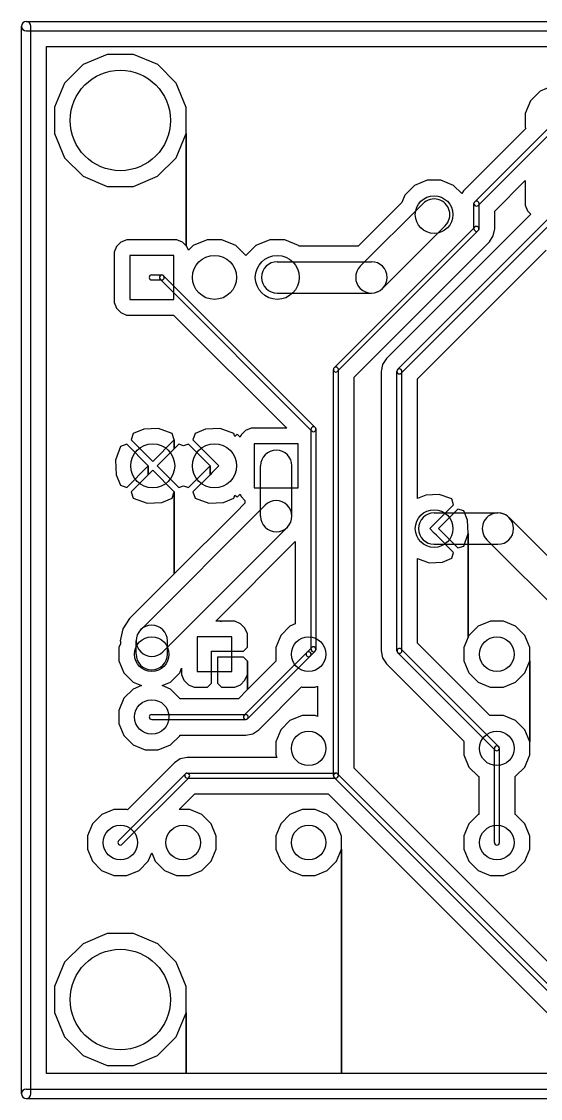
# Model space of a CAD drawing. Extents: x 9925 to 76075, y 35595 to 52745.
# Drawn here: x 9925 to 18194, y 35595 to 52745 of the extents above; entities that cross this region are included whole.
import ezdxf

# ---------------------------------------------------------------- set-up
doc = ezdxf.new("R2010")
doc.units = 0
doc.layers.add('BLACK', color=1, linetype='CONTINUOUS')

msp = doc.modelspace()

# ---------------------------------------------------------------- linework, layer by layer
at = {"layer": 'BLACK'}
for p, q in [((9925, 35670), (9925, 52670)), ((10000, 52745), (75000, 52745)), ((10075, 35670), (10075, 52670)), ((10000, 52595), (75000, 52595)), ((10325, 35995), (10325, 52345)), ((10325, 52345), (30003, 52345)), ((10325, 35995), (10325, 52345)), ((10325, 52345), (30003, 52345)), ((11292, 52220), (10906, 52060)), ((11292, 52220), (10906, 52060)), ((11710, 52220), (11292, 52220)), ((11710, 52220), (11292, 52220)), ((12095, 52060), (11710, 52220)), ((12095, 52060), (11710, 52220)), ((10906, 52060), (10610, 51765)), ((10906, 52060), (10610, 51765)), ((12390, 51764), (12095, 52060)), ((12390, 51764), (12095, 52060)), ((10610, 51765), (10450, 51380)), ((10610, 51765), (10450, 51380)), ((12550, 51378), (12390, 51764)), ((12550, 51378), (12390, 51764)), ((18189, 51635), (18035, 51481)), ((18189, 51635), (18035, 51481)), ((18391, 51719), (18189, 51635)), ((18391, 51719), (18189, 51635)), ((18035, 51481), (17951, 51279)), ((18035, 51481), (17951, 51279)), ((10450, 51380), (10450, 50962)), ((10450, 51380), (10450, 50962)), ((12550, 50960), (12550, 51378)), ((12550, 50960), (12550, 51378)), ((17951, 51279), (17951, 51061)), ((17951, 51279), (17951, 51061)), ((18471, 51198), (17147, 49874)), ((18527, 51142), (17203, 49818)), ((10450, 50962), (10610, 50576)), ((10450, 50962), (10610, 50576)), ((12390, 50575), (12550, 50960)), ((12390, 50575), (12550, 50960)), ((12550, 49172), (12550, 50960)), ((12550, 50960), (12550, 49172)), ((12550, 49172), (12550, 50960)), ((12550, 50960), (12550, 49172)), ((17959, 51040), (16970, 50050)), ((17959, 51040), (16970, 50050)), ((17951, 51061), (17959, 51040)), ((17951, 51061), (17959, 51040)), ((10610, 50576), (10905, 50280)), ((10610, 50576), (10905, 50280)), ((12094, 50280), (12390, 50575)), ((12094, 50280), (12390, 50575)), ((10905, 50280), (11290, 50120)), ((10905, 50280), (11290, 50120)), ((11708, 50120), (12094, 50280)), ((11708, 50120), (12094, 50280)), ((11290, 50120), (11708, 50120)), ((11290, 50120), (11708, 50120)), ((16189, 50135), (16035, 49981)), ((16189, 50135), (16035, 49981)), ((16391, 50219), (16189, 50135)), ((16391, 50219), (16189, 50135)), ((16609, 50219), (16391, 50219)), ((16609, 50219), (16391, 50219)), ((16811, 50135), (16609, 50219)), ((16811, 50135), (16609, 50219)), ((16940, 50006), (16811, 50135)), ((16940, 50006), (16811, 50135)), ((17465, 49725), (17951, 50211)), ((17465, 49725), (17951, 50211)), ((17951, 50211), (17951, 49821)), ((17951, 50211), (17951, 49821)), ((16035, 49981), (15985, 49864)), ((16035, 49981), (15985, 49864)), ((16970, 50050), (16940, 50006)), ((16970, 50050), (16940, 50006)), ((15985, 49864), (15292, 49170)), ((15985, 49864), (15292, 49170)), ((15323, 48847), (16323, 49847)), ((15918, 47202), (18471, 49755)), ((17135, 49443), (17135, 49845)), ((17215, 49443), (17215, 49845)), ((17951, 49821), (17989, 49729)), ((17951, 49821), (17989, 49729)), ((18040, 49678), (15741, 47378)), ((18040, 49678), (15741, 47378)), ((15975, 47145), (18528, 49698)), ((17465, 49443), (17465, 49725)), ((17465, 49443), (17465, 49725)), ((17989, 49729), (18040, 49678)), ((17989, 49729), (18040, 49678)), ((17146, 49471), (14906, 47231)), ((17202, 49415), (14962, 47175)), ((15677, 48493), (16677, 49493)), ((17443, 49332), (17465, 49443)), ((17443, 49332), (17465, 49443)), ((11509, 49231), (11439, 49161)), ((11509, 49231), (11439, 49161)), ((11601, 49269), (11509, 49231)), ((11601, 49269), (11509, 49231)), ((12301, 49269), (11601, 49269)), ((12301, 49269), (11601, 49269)), ((12400, 49269), (12301, 49269)), ((12400, 49269), (12301, 49269)), ((12491, 49231), (12400, 49269)), ((12491, 49231), (12400, 49269)), ((12550, 49172), (12491, 49231)), ((12550, 49172), (12491, 49231)), ((12881, 49269), (12661, 49178)), ((12881, 49269), (12661, 49178)), ((13119, 49269), (12881, 49269)), ((13119, 49269), (12881, 49269)), ((13339, 49178), (13119, 49269)), ((13339, 49178), (13119, 49269)), ((13881, 49269), (13661, 49178)), ((13881, 49269), (13661, 49178)), ((14119, 49269), (13881, 49269)), ((14119, 49269), (13881, 49269)), ((14339, 49178), (14119, 49269)), ((14339, 49178), (14119, 49269)), ((15224, 47082), (17380, 49238)), ((15224, 47082), (17380, 49238)), ((17380, 49238), (17443, 49332)), ((17380, 49238), (17443, 49332)), ((11439, 49161), (11401, 49070)), ((11439, 49161), (11401, 49070)), ((11401, 49070), (11401, 48971)), ((11401, 49070), (11401, 48971)), ((12561, 49161), (12550, 49172)), ((12561, 49161), (12550, 49172)), ((12585, 49103), (12561, 49161)), ((12585, 49103), (12561, 49161)), ((12661, 49178), (12585, 49103)), ((12661, 49178), (12585, 49103)), ((13500, 49017), (13339, 49178)), ((13500, 49017), (13339, 49178)), ((13661, 49178), (13500, 49017)), ((13661, 49178), (13500, 49017)), ((14347, 49170), (14339, 49178)), ((14347, 49170), (14339, 49178)), ((15292, 49170), (14347, 49170)), ((15292, 49170), (14347, 49170)), ((16236, 47053), (18287, 49104)), ((16236, 47053), (18287, 49104)), ((11401, 48971), (11401, 48271)), ((11401, 48971), (11401, 48271)), ((12350, 49020), (11650, 49020)), ((11650, 49020), (11650, 48320)), ((12350, 48320), (12350, 49020)), ((14000, 48920), (15500, 48920)), ((12000, 48710), (12160, 48710)), ((12000, 48630), (12160, 48630)), ((14549, 46224), (12132, 48641)), ((14606, 46281), (12189, 48698)), ((14000, 48420), (15500, 48420)), ((11401, 48271), (11439, 48179)), ((11401, 48271), (11439, 48179)), ((11650, 48320), (12350, 48320)), ((11439, 48179), (11509, 48109)), ((11439, 48179), (11509, 48109)), ((11509, 48109), (11600, 48071)), ((11509, 48109), (11600, 48071)), ((11600, 48071), (11699, 48071)), ((11600, 48071), (11699, 48071)), ((11699, 48071), (12349, 48071)), ((11699, 48071), (12349, 48071)), ((12349, 48071), (14151, 46269)), ((12349, 48071), (14151, 46269)), ((15741, 47378), (15678, 47284)), ((15741, 47378), (15678, 47284)), ((14894, 40736), (14894, 47202)), ((14974, 40736), (14974, 47202)), ((15678, 47284), (15656, 47173)), ((15678, 47284), (15656, 47173)), ((15656, 47173), (15656, 42724)), ((15656, 47173), (15656, 42724)), ((15906, 42725), (15906, 47173)), ((15986, 42725), (15986, 47173)), ((15224, 40856), (15224, 47082)), ((15224, 40856), (15224, 47082)), ((16236, 45149), (16236, 47053)), ((16236, 45149), (16236, 47053)), ((11706, 46183), (11673, 46084)), ((11706, 46183), (11673, 46084)), ((11872, 46252), (11706, 46183)), ((11872, 46252), (11706, 46183)), ((12107, 46263), (11872, 46252)), ((12107, 46263), (11872, 46252)), ((12326, 46183), (12107, 46263)), ((12326, 46183), (12107, 46263)), ((12359, 46084), (12326, 46183)), ((12359, 46084), (12326, 46183)), ((12690, 46183), (12657, 46084)), ((12690, 46183), (12657, 46084)), ((12856, 46252), (12690, 46183)), ((12856, 46252), (12690, 46183)), ((13091, 46263), (12856, 46252)), ((13091, 46263), (12856, 46252)), ((13310, 46183), (13091, 46263)), ((13310, 46183), (13091, 46263)), ((13325, 46137), (13310, 46183)), ((13325, 46137), (13310, 46183)), ((13361, 46172), (13325, 46137)), ((13361, 46172), (13325, 46137)), ((13407, 46126), (13361, 46172)), ((13407, 46126), (13361, 46172)), ((13423, 46161), (13407, 46126)), ((13423, 46161), (13407, 46126)), ((13493, 46231), (13423, 46161)), ((13493, 46231), (13423, 46161)), ((13585, 46269), (13493, 46231)), ((13585, 46269), (13493, 46231)), ((14151, 46269), (13585, 46269)), ((14151, 46269), (13585, 46269)), ((14538, 42748), (14538, 46252)), ((14618, 42748), (14618, 46252)), ((11503, 45980), (11423, 45761)), ((11503, 45980), (11423, 45761)), ((11602, 46013), (11503, 45980)), ((11602, 46013), (11503, 45980)), ((11945, 45670), (11602, 46013)), ((11945, 45670), (11602, 46013)), ((11673, 46084), (12016, 45741)), ((11673, 46084), (12016, 45741)), ((12016, 45741), (12359, 46084)), ((12016, 45741), (12359, 46084)), ((12359, 45942), (12359, 46084)), ((12359, 46084), (12359, 45942)), ((12359, 45942), (12359, 46084)), ((12359, 46084), (12359, 45942)), ((12430, 46013), (12359, 45942)), ((12430, 46013), (12359, 45942)), ((12508, 45987), (12430, 46013)), ((12508, 45987), (12430, 46013)), ((12586, 46013), (12508, 45987)), ((12586, 46013), (12508, 45987)), ((12929, 45670), (12586, 46013)), ((12929, 45670), (12586, 46013)), ((12657, 46084), (12965, 45776)), ((12657, 46084), (12965, 45776)), ((13634, 46020), (13634, 45320)), ((14334, 46020), (13634, 46020)), ((14334, 45320), (14334, 46020)), ((12359, 45942), (12087, 45670)), ((12359, 45942), (12087, 45670)), ((11423, 45761), (11434, 45526)), ((11423, 45761), (11434, 45526)), ((11602, 45327), (11945, 45670)), ((11602, 45327), (11945, 45670)), ((11945, 45528), (11945, 45670)), ((11945, 45670), (11945, 45528)), ((11945, 45528), (11945, 45670)), ((11945, 45670), (11945, 45528)), ((12087, 45670), (12430, 45327)), ((12087, 45670), (12430, 45327)), ((12586, 45327), (12929, 45670)), ((12586, 45327), (12929, 45670)), ((12929, 45528), (12929, 45670)), ((12929, 45670), (12929, 45528)), ((12929, 45528), (12929, 45670)), ((12929, 45670), (12929, 45528)), ((12965, 45776), (13000, 45741)), ((12965, 45776), (13000, 45741)), ((13000, 45741), (13071, 45670)), ((13000, 45741), (13071, 45670)), ((13071, 45670), (13000, 45599)), ((13071, 45670), (13000, 45599)), ((13734, 44868), (13734, 45670)), ((14234, 44868), (14234, 45670)), ((11434, 45526), (11503, 45360)), ((11434, 45526), (11503, 45360)), ((11945, 45528), (11673, 45256)), ((11945, 45528), (11673, 45256)), ((12016, 45599), (11945, 45528)), ((12016, 45599), (11945, 45528)), ((12359, 45256), (12016, 45599)), ((12359, 45256), (12016, 45599)), ((12929, 45528), (12657, 45256)), ((12929, 45528), (12657, 45256)), ((12965, 45564), (12929, 45528)), ((12965, 45564), (12929, 45528)), ((13000, 45599), (12965, 45564)), ((13000, 45599), (12965, 45564)), ((11503, 45360), (11602, 45327)), ((11503, 45360), (11602, 45327)), ((12430, 45327), (12508, 45353)), ((12430, 45327), (12508, 45353)), ((12508, 45353), (12586, 45327)), ((12508, 45353), (12586, 45327)), ((13634, 45320), (14334, 45320)), ((11673, 45256), (11706, 45157)), ((11673, 45256), (11706, 45157)), ((11706, 45157), (11925, 45077)), ((11706, 45157), (11925, 45077)), ((12160, 45088), (12326, 45157)), ((12160, 45088), (12326, 45157)), ((12326, 45157), (12359, 45256)), ((12326, 45157), (12359, 45256)), ((12359, 43950), (12359, 45256)), ((12359, 45256), (12359, 43950)), ((12359, 43950), (12359, 45256)), ((12359, 45256), (12359, 43950)), ((12657, 45256), (12690, 45157)), ((12657, 45256), (12690, 45157)), ((12690, 45157), (12909, 45077)), ((12690, 45157), (12909, 45077)), ((13144, 45088), (13310, 45157)), ((13144, 45088), (13310, 45157)), ((13310, 45157), (13325, 45204)), ((13310, 45157), (13325, 45204)), ((13325, 45204), (13343, 45186)), ((13325, 45204), (13343, 45186)), ((13343, 45186), (13361, 45168)), ((13343, 45186), (13361, 45168)), ((13361, 45168), (13408, 45216)), ((13361, 45168), (13408, 45216)), ((13408, 45216), (13423, 45179)), ((13408, 45216), (13423, 45179)), ((13423, 45179), (13484, 45118)), ((13423, 45179), (13484, 45118)), ((13484, 45118), (13484, 45075)), ((13484, 45118), (13484, 45075)), ((16366, 45202), (16236, 45149)), ((16366, 45202), (16236, 45149)), ((16579, 45213), (16366, 45202)), ((16579, 45213), (16366, 45202)), ((16781, 45142), (16579, 45213)), ((16781, 45142), (16579, 45213)), ((16808, 45048), (16781, 45142)), ((16808, 45048), (16781, 45142)), ((13807, 45043), (11824, 43060)), ((11925, 45077), (12160, 45088)), ((11925, 45077), (12160, 45088)), ((13343, 44934), (12359, 43950)), ((13343, 44934), (12359, 43950)), ((12909, 45077), (13144, 45088)), ((12909, 45077), (13144, 45088)), ((13484, 45075), (13343, 44934)), ((13484, 45075), (13343, 44934)), ((16535, 44776), (16808, 45048)), ((16535, 44776), (16808, 45048)), ((16878, 44978), (16571, 44670)), ((16878, 44978), (16571, 44670)), ((16972, 44951), (16878, 44978)), ((16972, 44951), (16878, 44978)), ((17032, 44804), (16972, 44951)), ((17032, 44804), (16972, 44951)), ((16500, 44920), (17516, 44920)), ((16500, 44741), (16535, 44776)), ((16500, 44741), (16535, 44776)), ((17043, 44591), (17032, 44804)), ((17043, 44591), (17032, 44804)), ((19693, 42847), (17693, 44847)), ((14160, 44690), (12177, 42707)), ((16429, 44670), (16500, 44741)), ((16429, 44670), (16500, 44741)), ((16500, 44599), (16429, 44670)), ((16500, 44599), (16429, 44670)), ((16535, 44564), (16500, 44599)), ((16535, 44564), (16500, 44599)), ((16571, 44670), (16878, 44362)), ((16571, 44670), (16878, 44362)), ((16972, 44389), (17043, 44591)), ((16972, 44389), (17043, 44591)), ((17043, 42940), (17043, 44591)), ((17043, 44591), (17043, 42940)), ((17043, 42940), (17043, 44591)), ((17043, 44591), (17043, 42940)), ((13019, 43195), (14288, 44464)), ((13019, 43195), (14288, 44464)), ((14288, 44464), (14288, 43151)), ((14288, 44464), (14288, 43151)), ((16500, 44420), (17516, 44420)), ((16808, 44292), (16535, 44564)), ((16808, 44292), (16535, 44564)), ((19339, 42493), (17339, 44493)), ((16781, 44198), (16808, 44292)), ((16781, 44198), (16808, 44292)), ((16878, 44362), (16972, 44389)), ((16878, 44362), (16972, 44389)), ((16236, 42845), (16236, 44193)), ((16236, 44193), (16421, 44127)), ((16236, 42845), (16236, 44193)), ((16236, 44193), (16421, 44127)), ((16421, 44127), (16634, 44138)), ((16421, 44127), (16634, 44138)), ((16634, 44138), (16781, 44198)), ((16634, 44138), (16781, 44198)), ((12359, 43950), (11646, 43237)), ((12359, 43950), (11646, 43237)), ((11646, 43237), (11538, 43075)), ((11646, 43237), (11538, 43075)), ((11538, 43075), (11499, 42883)), ((11538, 43075), (11499, 42883)), ((13100, 43195), (13019, 43195)), ((13100, 43195), (13019, 43195)), ((13112, 43195), (13100, 43183)), ((13100, 43183), (13100, 43195)), ((13112, 43195), (13100, 43183)), ((13100, 43183), (13100, 43195)), ((13324, 43194), (13112, 43195)), ((13324, 43194), (13112, 43195)), ((13416, 43156), (13324, 43194)), ((13416, 43156), (13324, 43194)), ((13486, 43086), (13416, 43156)), ((13486, 43086), (13416, 43156)), ((13524, 42995), (13486, 43086)), ((13524, 42995), (13486, 43086)), ((14203, 43115), (14055, 42968)), ((14203, 43115), (14055, 42968)), ((14288, 43151), (14203, 43115)), ((14288, 43151), (14203, 43115)), ((17203, 43115), (17055, 42968)), ((17203, 43115), (17055, 42968)), ((17396, 43195), (17203, 43115)), ((17396, 43195), (17203, 43115)), ((17605, 43195), (17396, 43195)), ((17605, 43195), (17396, 43195)), ((17798, 43115), (17605, 43195)), ((17798, 43115), (17605, 43195)), ((17945, 42967), (17798, 43115)), ((17945, 42967), (17798, 43115)), ((11499, 42883), (11500, 42879)), ((11499, 42883), (11500, 42879)), ((11500, 42879), (11500, 42836)), ((11500, 42879), (11500, 42836)), ((11750, 42671), (11750, 42883)), ((12250, 42671), (12250, 42883)), ((12725, 42945), (12725, 42395)), ((13275, 42945), (12725, 42945)), ((13275, 42395), (13275, 42945)), ((13524, 42896), (13524, 42995)), ((13524, 42896), (13524, 42995)), ((13525, 42782), (13524, 42896)), ((13525, 42782), (13524, 42896)), ((14055, 42968), (13975, 42775)), ((14055, 42968), (13975, 42775)), ((17043, 42940), (16975, 42775)), ((17043, 42940), (16975, 42775)), ((17055, 42968), (17043, 42940)), ((17055, 42968), (17043, 42940)), ((18025, 42774), (17945, 42967)), ((18025, 42774), (17945, 42967)), ((11500, 42836), (11475, 42775)), ((11500, 42836), (11475, 42775)), ((11475, 42775), (11475, 42566)), ((11475, 42775), (11475, 42566)), ((12950, 42620), (12950, 42720)), ((12950, 42720), (13050, 42720)), ((12950, 42620), (12950, 42720)), ((12950, 42720), (13050, 42720)), ((13050, 42720), (13100, 42720)), ((13050, 42720), (13100, 42720)), ((13100, 42720), (13463, 42720)), ((13100, 42720), (13463, 42720)), ((13463, 42720), (13525, 42782)), ((13463, 42720), (13525, 42782)), ((13975, 42775), (13975, 42566)), ((13975, 42775), (13975, 42566)), ((14472, 42698), (14550, 42776)), ((14528, 42642), (14606, 42720)), ((15656, 42724), (15678, 42613)), ((15656, 42724), (15678, 42613)), ((17528, 41199), (15975, 42752)), ((17388, 41693), (16236, 42845)), ((17388, 41693), (16236, 42845)), ((16975, 42775), (16975, 42566)), ((16975, 42775), (16975, 42566)), ((18025, 42565), (18025, 42774)), ((18025, 42565), (18025, 42774)), ((11475, 42566), (11555, 42373)), ((11475, 42566), (11555, 42373)), ((12950, 42570), (12950, 42620)), ((12950, 42570), (12950, 42620)), ((12950, 42207), (12950, 42570)), ((12950, 42207), (12950, 42570)), ((13463, 42620), (13050, 42620)), ((13050, 42620), (13050, 42207)), ((13463, 42620), (13050, 42620)), ((13050, 42620), (13050, 42207)), ((13525, 42558), (13463, 42620)), ((13525, 42558), (13463, 42620)), ((13472, 41698), (14472, 42698)), ((13524, 42444), (13525, 42558)), ((13524, 42444), (13525, 42558)), ((13978, 42559), (13525, 42106)), ((13978, 42559), (13525, 42106)), ((13525, 42106), (13525, 42558)), ((13525, 42558), (13525, 42106)), ((13525, 42106), (13525, 42558)), ((13525, 42558), (13525, 42106)), ((13528, 41642), (14528, 42642)), ((13975, 42566), (13978, 42559)), ((13975, 42566), (13978, 42559)), ((15678, 42613), (15741, 42519)), ((15678, 42613), (15741, 42519)), ((17471, 41142), (15918, 42695)), ((16975, 42566), (17055, 42373)), ((16975, 42566), (17055, 42373)), ((17945, 42372), (18025, 42565)), ((17945, 42372), (18025, 42565)), ((18025, 41274), (18025, 42565)), ((18025, 42565), (18025, 41274)), ((18025, 41274), (18025, 42565)), ((18025, 42565), (18025, 41274)), ((11555, 42373), (11702, 42225)), ((11555, 42373), (11702, 42225)), ((12297, 42225), (12445, 42372)), ((12297, 42225), (12445, 42372)), ((12445, 42372), (12475, 42447)), ((12445, 42372), (12475, 42447)), ((12475, 42447), (12476, 42444)), ((12475, 42447), (12476, 42444)), ((12476, 42444), (12476, 42345)), ((12476, 42444), (12476, 42345)), ((12725, 42395), (13275, 42395)), ((13524, 42345), (13524, 42444)), ((13524, 42345), (13524, 42444)), ((15741, 42519), (16977, 41282)), ((15741, 42519), (16977, 41282)), ((17055, 42373), (17202, 42225)), ((17055, 42373), (17202, 42225)), ((17797, 42225), (17945, 42372)), ((17797, 42225), (17945, 42372)), ((11702, 42225), (11835, 42170)), ((11702, 42225), (11835, 42170)), ((12164, 42171), (12297, 42225)), ((12164, 42171), (12297, 42225)), ((12476, 42345), (12514, 42254)), ((12476, 42345), (12514, 42254)), ((12514, 42254), (12584, 42184)), ((12514, 42254), (12584, 42184)), ((12888, 42145), (12950, 42207)), ((12888, 42145), (12950, 42207)), ((13050, 42207), (13112, 42145)), ((13050, 42207), (13112, 42145)), ((13416, 42184), (13486, 42254)), ((13416, 42184), (13486, 42254)), ((13486, 42254), (13524, 42345)), ((13486, 42254), (13524, 42345)), ((17202, 42225), (17395, 42145)), ((17202, 42225), (17395, 42145)), ((17604, 42145), (17797, 42225)), ((17604, 42145), (17797, 42225)), ((11703, 42115), (11555, 41968)), ((11703, 42115), (11555, 41968)), ((11835, 42170), (11703, 42115)), ((11835, 42170), (11703, 42115)), ((12298, 42115), (12164, 42171)), ((12298, 42115), (12164, 42171)), ((12445, 41967), (12298, 42115)), ((12445, 41967), (12298, 42115)), ((12584, 42184), (12676, 42146)), ((12584, 42184), (12676, 42146)), ((12676, 42146), (12888, 42145)), ((12676, 42146), (12888, 42145)), ((13112, 42145), (13324, 42146)), ((13112, 42145), (13324, 42146)), ((13324, 42146), (13416, 42184)), ((13324, 42146), (13416, 42184)), ((13525, 42106), (13380, 41960)), ((13525, 42106), (13380, 41960)), ((13705, 41465), (14387, 42148)), ((13705, 41465), (14387, 42148)), ((14387, 42148), (14395, 42145)), ((14387, 42148), (14395, 42145)), ((14395, 42145), (14604, 42145)), ((14395, 42145), (14604, 42145)), ((14604, 42145), (14644, 42162)), ((14604, 42145), (14644, 42162)), ((14644, 42162), (14644, 41679)), ((14644, 42162), (14644, 41679)), ((17395, 42145), (17604, 42145)), ((17395, 42145), (17604, 42145)), ((11555, 41968), (11475, 41775)), ((11555, 41968), (11475, 41775)), ((12447, 41960), (12445, 41967)), ((12447, 41960), (12445, 41967)), ((13380, 41960), (12447, 41960)), ((13380, 41960), (12447, 41960)), ((11475, 41775), (11475, 41566)), ((11475, 41775), (11475, 41566)), ((12000, 41710), (13500, 41710)), ((14396, 41695), (14203, 41615)), ((14396, 41695), (14203, 41615)), ((14605, 41695), (14396, 41695)), ((14605, 41695), (14396, 41695)), ((14644, 41679), (14605, 41695)), ((14644, 41679), (14605, 41695)), ((17396, 41695), (17388, 41693)), ((17396, 41695), (17388, 41693)), ((17605, 41695), (17396, 41695)), ((17605, 41695), (17396, 41695)), ((17798, 41615), (17605, 41695)), ((17798, 41615), (17605, 41695)), ((11475, 41566), (11555, 41373)), ((11475, 41566), (11555, 41373)), ((12000, 41630), (13500, 41630)), ((14203, 41615), (14055, 41468)), ((14203, 41615), (14055, 41468)), ((17945, 41467), (17798, 41615)), ((17945, 41467), (17798, 41615)), ((11555, 41373), (11702, 41225)), ((11555, 41373), (11702, 41225)), ((12297, 41225), (12445, 41372)), ((12297, 41225), (12445, 41372)), ((12445, 41372), (12448, 41380)), ((12445, 41372), (12448, 41380)), ((12448, 41380), (13500, 41380)), ((12448, 41380), (13500, 41380)), ((13500, 41380), (13611, 41402)), ((13500, 41380), (13611, 41402)), ((13611, 41402), (13705, 41465)), ((13611, 41402), (13705, 41465)), ((14055, 41468), (13975, 41275)), ((14055, 41468), (13975, 41275)), ((18025, 41274), (17945, 41467)), ((18025, 41274), (17945, 41467)), ((11702, 41225), (11895, 41145)), ((11702, 41225), (11895, 41145)), ((12104, 41145), (12297, 41225)), ((12104, 41145), (12297, 41225)), ((13975, 41275), (13975, 41066)), ((13975, 41275), (13975, 41066)), ((16977, 41282), (16975, 41275)), ((16977, 41282), (16975, 41275)), ((16975, 41275), (16975, 41066)), ((16975, 41275), (16975, 41066)), ((17460, 39670), (17460, 41170)), ((17540, 39670), (17540, 41170)), ((18025, 41065), (18025, 41274)), ((18025, 41065), (18025, 41274)), ((11895, 41145), (12104, 41145)), ((11895, 41145), (12104, 41145)), ((12455, 41004), (12361, 40941)), ((12455, 41004), (12361, 40941)), ((12566, 41026), (12455, 41004)), ((12566, 41026), (12455, 41004)), ((13991, 41026), (12566, 41026)), ((13991, 41026), (12566, 41026)), ((13975, 41066), (13991, 41026)), ((13975, 41066), (13991, 41026)), ((16975, 41066), (17055, 40873)), ((16975, 41066), (17055, 40873)), ((17945, 40872), (18025, 41065)), ((17945, 40872), (18025, 41065)), ((12361, 40941), (11612, 40193)), ((12361, 40941), (11612, 40193)), ((18888, 37192), (15224, 40856)), ((18888, 37192), (15224, 40856)), ((17055, 40873), (17202, 40725)), ((17055, 40873), (17202, 40725)), ((17797, 40725), (17945, 40872)), ((17797, 40725), (17945, 40872)), ((12537, 40764), (11472, 39699)), ((12594, 40707), (11529, 39642)), ((12566, 40776), (14934, 40776)), ((12566, 40696), (14934, 40696)), ((14906, 40708), (18972, 36642)), ((14962, 40764), (19028, 36698)), ((17202, 40725), (17210, 40722)), ((17202, 40725), (17210, 40722)), ((17210, 40722), (17210, 40118)), ((17210, 40722), (17210, 40118)), ((17790, 40723), (17797, 40725)), ((17790, 40723), (17797, 40725)), ((17790, 40119), (17790, 40723)), ((17790, 40119), (17790, 40723)), ((12435, 40195), (12686, 40446)), ((12435, 40195), (12686, 40446)), ((12686, 40446), (14814, 40446)), ((12686, 40446), (14814, 40446)), ((14814, 40446), (18477, 36783)), ((14814, 40446), (18477, 36783)), ((11396, 40195), (11203, 40115)), ((11396, 40195), (11203, 40115)), ((11605, 40195), (11396, 40195)), ((11605, 40195), (11396, 40195)), ((11612, 40193), (11605, 40195)), ((11612, 40193), (11605, 40195)), ((12605, 40195), (12435, 40195)), ((12605, 40195), (12435, 40195)), ((12798, 40115), (12605, 40195)), ((12798, 40115), (12605, 40195)), ((14396, 40195), (14203, 40115)), ((14396, 40195), (14203, 40115)), ((14605, 40195), (14396, 40195)), ((14605, 40195), (14396, 40195)), ((14798, 40115), (14605, 40195)), ((14798, 40115), (14605, 40195)), ((11055, 39968), (10975, 39775)), ((11055, 39968), (10975, 39775)), ((11203, 40115), (11055, 39968)), ((11203, 40115), (11055, 39968)), ((12945, 39967), (12798, 40115)), ((12945, 39967), (12798, 40115)), ((13025, 39774), (12945, 39967)), ((13025, 39774), (12945, 39967)), ((14055, 39968), (13975, 39775)), ((14055, 39968), (13975, 39775)), ((14203, 40115), (14055, 39968)), ((14203, 40115), (14055, 39968)), ((14945, 39967), (14798, 40115)), ((14945, 39967), (14798, 40115)), ((15025, 39774), (14945, 39967)), ((15025, 39774), (14945, 39967)), ((17055, 39968), (16975, 39775)), ((17055, 39968), (16975, 39775)), ((17203, 40115), (17055, 39968)), ((17203, 40115), (17055, 39968)), ((17210, 40118), (17203, 40115)), ((17210, 40118), (17203, 40115)), ((17798, 40115), (17790, 40119)), ((17798, 40115), (17790, 40119)), ((17945, 39967), (17798, 40115)), ((17945, 39967), (17798, 40115)), ((18025, 39774), (17945, 39967)), ((18025, 39774), (17945, 39967)), ((10975, 39775), (10975, 39566)), ((10975, 39775), (10975, 39566)), ((13025, 39565), (13025, 39774)), ((13025, 39565), (13025, 39774)), ((13975, 39775), (13975, 39566)), ((13975, 39775), (13975, 39566)), ((15025, 39565), (15025, 39774)), ((15025, 39565), (15025, 39774)), ((16975, 39775), (16975, 39566)), ((16975, 39775), (16975, 39566)), ((18025, 39565), (18025, 39774)), ((18025, 39565), (18025, 39774)), ((10975, 39566), (11055, 39373)), ((10975, 39566), (11055, 39373)), ((11945, 39372), (12000, 39506)), ((11945, 39372), (12000, 39506)), ((12000, 39506), (12055, 39373)), ((12000, 39506), (12055, 39373)), ((12945, 39372), (13025, 39565)), ((12945, 39372), (13025, 39565)), ((13975, 39566), (14055, 39373)), ((13975, 39566), (14055, 39373)), ((14945, 39372), (15025, 39565)), ((14945, 39372), (15025, 39565)), ((15025, 35995), (15025, 39565)), ((15025, 39565), (15025, 35995)), ((15025, 35995), (15025, 39565)), ((15025, 39565), (15025, 35995)), ((16975, 39566), (17055, 39373)), ((16975, 39566), (17055, 39373)), ((17945, 39372), (18025, 39565)), ((17945, 39372), (18025, 39565)), ((11055, 39373), (11202, 39225)), ((11055, 39373), (11202, 39225)), ((11797, 39225), (11945, 39372)), ((11797, 39225), (11945, 39372)), ((12055, 39373), (12202, 39225)), ((12055, 39373), (12202, 39225)), ((12797, 39225), (12945, 39372)), ((12797, 39225), (12945, 39372)), ((14055, 39373), (14202, 39225)), ((14055, 39373), (14202, 39225)), ((14797, 39225), (14945, 39372)), ((14797, 39225), (14945, 39372)), ((17055, 39373), (17202, 39225)), ((17055, 39373), (17202, 39225)), ((17797, 39225), (17945, 39372)), ((17797, 39225), (17945, 39372)), ((11202, 39225), (11395, 39145)), ((11202, 39225), (11395, 39145)), ((11395, 39145), (11604, 39145)), ((11395, 39145), (11604, 39145)), ((11604, 39145), (11797, 39225)), ((11604, 39145), (11797, 39225)), ((12202, 39225), (12395, 39145)), ((12202, 39225), (12395, 39145)), ((12395, 39145), (12604, 39145)), ((12395, 39145), (12604, 39145)), ((12604, 39145), (12797, 39225)), ((12604, 39145), (12797, 39225)), ((14202, 39225), (14395, 39145)), ((14202, 39225), (14395, 39145)), ((14395, 39145), (14604, 39145)), ((14395, 39145), (14604, 39145)), ((14604, 39145), (14797, 39225)), ((14604, 39145), (14797, 39225)), ((17202, 39225), (17395, 39145)), ((17202, 39225), (17395, 39145)), ((17395, 39145), (17604, 39145)), ((17395, 39145), (17604, 39145)), ((17604, 39145), (17797, 39225)), ((17604, 39145), (17797, 39225)), ((11292, 38220), (10906, 38060)), ((11292, 38220), (10906, 38060)), ((11710, 38220), (11292, 38220)), ((11710, 38220), (11292, 38220)), ((12095, 38060), (11710, 38220)), ((12095, 38060), (11710, 38220)), ((10906, 38060), (10610, 37765)), ((10906, 38060), (10610, 37765)), ((12390, 37764), (12095, 38060)), ((12390, 37764), (12095, 38060)), ((10610, 37765), (10450, 37380)), ((10610, 37765), (10450, 37380)), ((12550, 37378), (12390, 37764)), ((12550, 37378), (12390, 37764)), ((10450, 37380), (10450, 36962)), ((10450, 37380), (10450, 36962)), ((12550, 36960), (12550, 37378)), ((12550, 36960), (12550, 37378)), ((10450, 36962), (10610, 36576)), ((10450, 36962), (10610, 36576)), ((12390, 36575), (12550, 36960)), ((12390, 36575), (12550, 36960)), ((12550, 35995), (12550, 36960)), ((12550, 36960), (12550, 35995)), ((12550, 35995), (12550, 36960)), ((12550, 36960), (12550, 35995)), ((10610, 36576), (10905, 36280)), ((10610, 36576), (10905, 36280)), ((12094, 36280), (12390, 36575)), ((12094, 36280), (12390, 36575)), ((10905, 36280), (11290, 36120)), ((10905, 36280), (11290, 36120)), ((11708, 36120), (12094, 36280)), ((11708, 36120), (12094, 36280)), ((11290, 36120), (11708, 36120)), ((11290, 36120), (11708, 36120)), ((12550, 35995), (10325, 35995)), ((12550, 35995), (10325, 35995)), ((15025, 35995), (12550, 35995)), ((15025, 35995), (12550, 35995)), ((19265, 35995), (15025, 35995)), ((19265, 35995), (15025, 35995)), ((10000, 35745), (75000, 35745)), ((10000, 35595), (75000, 35595))]:
    msp.add_line(p, q, dxfattribs=at)
for centre, radius in [((11500, 51170), 800), ((16500, 49670), 300), ((13000, 48670), 350), ((14000, 48670), 350), ((12016, 45670), 350), ((13000, 45670), 350), ((16500, 44670), 300), ((12000, 42670), 275), ((14500, 42670), 275), ((17500, 42670), 275), ((12000, 41670), 275), ((14500, 41170), 275), ((17500, 41170), 275), ((11500, 39670), 275), ((12500, 39670), 275), ((14500, 39670), 275), ((17500, 39670), 275), ((11500, 37170), 800)]:
    msp.add_circle(centre, radius, dxfattribs=at)
for centre, radius, start, end in [((10000, 52670), 75, 90, 270), ((10000, 52670), 75, 360, 540), ((16500, 49670), 250, 315, 495), ((17175, 49845), 40, 360, 540), ((17175, 49846), 40, 135, 315), ((17175, 49443), 40, 180, 360), ((17174, 49443), 40, -45, 135), ((14000, 48670), 250, 90, 270), ((15500, 48670), 250, 270, 450), ((12000, 48670), 40, 90, 270), ((12161, 48669), 40, 405, 585), ((12160, 48670), 40, 270, 450), ((15500, 48670), 250, 135, 315), ((14934, 47202), 40, 360, 540), ((14934, 47203), 40, 135, 315), ((15946, 47173), 40, 360, 540), ((15947, 47174), 40, 135, 315), ((14578, 46252), 40, 360, 540), ((14577, 46253), 40, 225, 405), ((13984, 45670), 250, 360, 540), ((13983, 44866), 250, -45, 135), ((13984, 44868), 250, 180, 360), ((16500, 44670), 250, 90, 270), ((17516, 44670), 250, 405, 585), ((17516, 44670), 250, 270, 450), ((12000, 42883), 250, 360, 540), ((12001, 42884), 250, 135, 315), ((14500, 42670), 40, 315, 495), ((14578, 42748), 40, 180, 360), ((14578, 42748), 40, 315, 495), ((15946, 42725), 40, 180, 360), ((15947, 42723), 40, 405, 585), ((12000, 42671), 250, 180, 360), ((14500, 42670), 40, 135, 315), ((12000, 41670), 40, 90, 270), ((13500, 41670), 40, 135, 315), ((13500, 41670), 40, 270, 450), ((17500, 41170), 40, 360, 540), ((17499, 41171), 40, 225, 405), ((12566, 40736), 40, 90, 270), ((12565, 40735), 40, -45, 135), ((14934, 40736), 40, 45, 225), ((14934, 40736), 40, 180, 360), ((14934, 40736), 40, 270, 450), ((11501, 39671), 40, 135, 315), ((17500, 39670), 40, 180, 360), ((10000, 35670), 75, 90, 270), ((10000, 35670), 75, 180, 360)]:
    msp.add_arc(centre, radius, start, end, dxfattribs=at)

doc.saveas('drawing.dxf')
